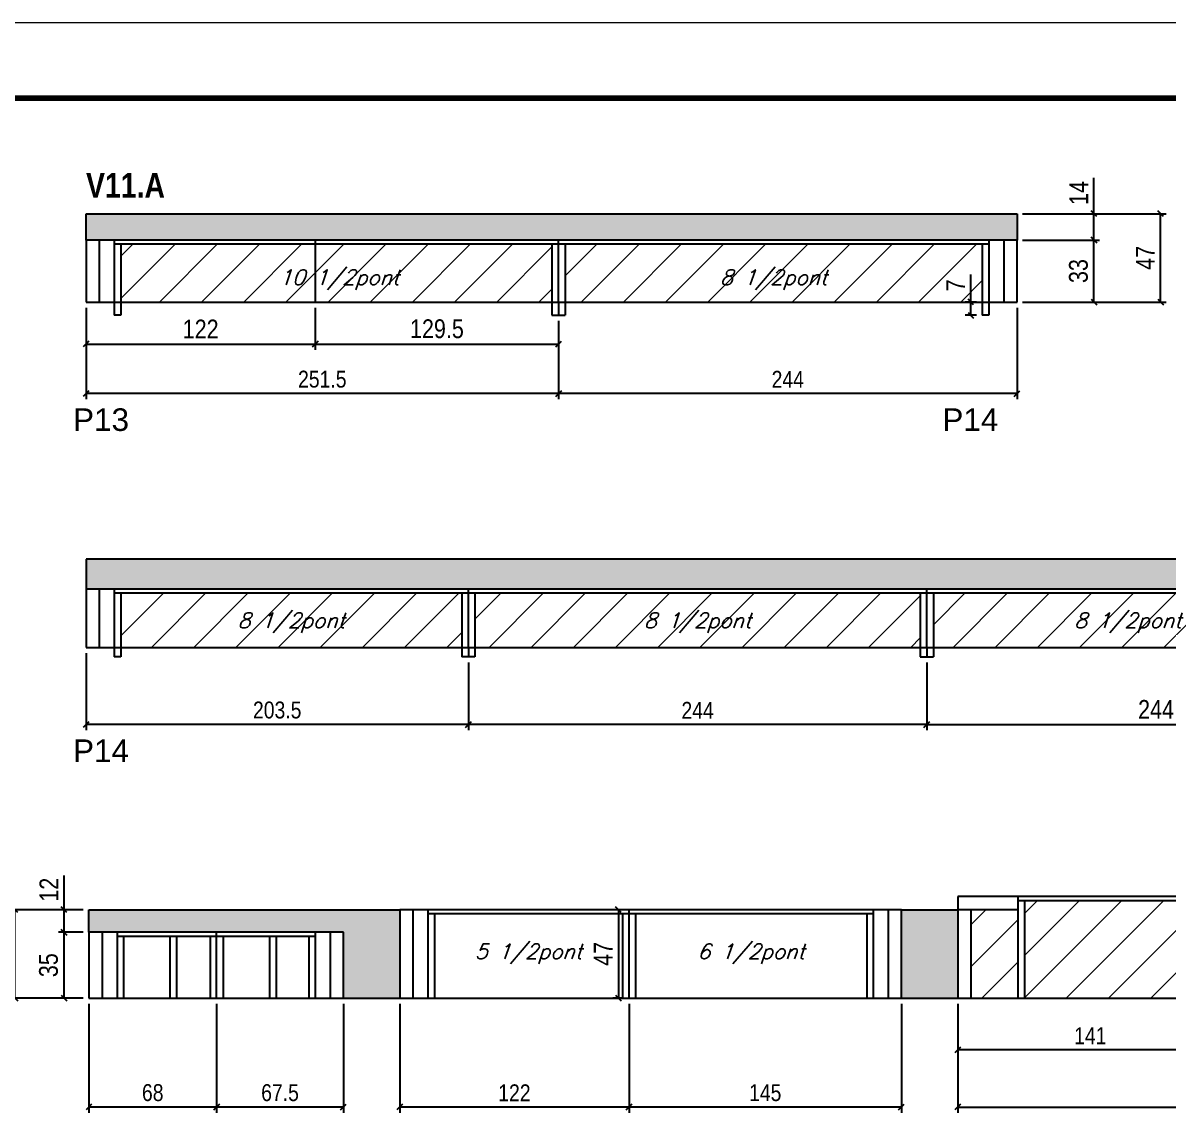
# Model space of a CAD drawing. Extents: x 3330 to 22105, y 1197 to 30204.
# Drawn here: x 6887 to 7497, y 25785 to 26367 of the extents above; entities that cross this region are included whole.
import ezdxf

# ---------------------------------------------------------------- set-up
doc = ezdxf.new("R2010")
doc.units = 0
doc.linetypes.add('DASHED', pattern=[0.75, 0.5, -0.25])
for name, color, linetype in [('5', 5, 'Continuous'), ('COTA', 241, 'Continuous'), ('NOMENCLATURA', 7, 'Continuous'), ('Painéis', 200, 'Continuous'), ('SARR_2.2x7', 40, 'Continuous'), ('SARR_3.5x7', 81, 'Continuous'), ('texto', 7, 'Continuous')]:
    doc.layers.add(name, color=color, linetype=linetype)
for name, color, linetype, lineweight in [('Folhas', 255, 'Continuous', 9), ('Hachura', 251, 'Continuous', 9), ('SARRAFO DE PRESSAO', 251, 'DASHED', 9)]:
    doc.layers.add(name, color=color, linetype=linetype, lineweight=lineweight)
doc.styles.add('COTA TECNICA', font='techl___.ttf', dxfattribs={"height": 10})
doc.styles.add('COTA TECNICA-50', font='techl___.ttf', dxfattribs={"height": 9})
doc.styles.add('Romans', font='romans.shx')
doc.styles.get("Standard").update_dxf_attribs({"font": 'arial.ttf'})
doc.styles.add('TECNICA', font='techb___.ttf', dxfattribs={"height": 10})
doc.dimstyles.new('COTA PAINEL-50', dxfattribs={"dimtxt": 9, "dimasz": 3, "dimexe": 3, "dimexo": 3, "dimgap": 3, "dimtad": 1, "dimdec": 1, "dimzin": 12, "dimdsep": 46, "dimtxsty": 'COTA TECNICA-50', "dimblk1": 'OBLIQUE', "dimblk2": 'OBLIQUE', "dimsah": 1, "dimcen": 0.9, "dimclrd": 4, "dimclre": 4, "dimclrt": 240, "dimadec": 1, "dimazin": 3, "dimtfac": 1, "dimtdec": 1, "dimtmove": 0, "dimatfit": 3, "dimfxl": 1, "dimtolj": 1, "dimtzin": 12, "dimarcsym": 0})
doc.dimstyles.new('PAINEL', dxfattribs={"dimtxt": 10, "dimasz": 3, "dimexe": 3, "dimexo": 3, "dimgap": 3, "dimtad": 1, "dimdec": 1, "dimzin": 12, "dimdsep": 46, "dimtxsty": 'COTA TECNICA', "dimblk1": 'OBLIQUE', "dimblk2": 'OBLIQUE', "dimsah": 1, "dimcen": 0.9, "dimclrd": 4, "dimclre": 4, "dimclrt": 240, "dimadec": 1, "dimazin": 3, "dimtfac": 1, "dimtdec": 1, "dimtmove": 0, "dimatfit": 3, "dimfxl": 1, "dimtolj": 1, "dimtzin": 12, "dimarcsym": 0})

# ---------------------------------------------------------------- blocks, each defined once
blk = doc.blocks.new('9999999999')
at = {"layer": 'Folhas'}
blk.add_lwpolyline([(98138.98, 34190.21), (99623.98, 34190.21), (99623.98, 35240.21), (98138.98, 35240.21)], close=True, dxfattribs=at)
at = {"layer": 'Folhas', "color": 30, "const_width": 3}
blk.add_lwpolyline([(98213.98, 34230.21), (99583.98, 34230.21), (99583.98, 35200.21), (98213.98, 35200.21)], close=True, dxfattribs=at)
blk = doc.blocks.new('_Oblique')
at = {"color": 0, "linetype": 'ByBlock', "lineweight": -2}
blk.add_line((-0.5, -0.5), (0.5, 0.5), dxfattribs=at)
blk = doc.blocks.new('*D3230')
at = {"layer": 'COTA', "color": 4, "linetype": 'ByBlock', "lineweight": -2, "transparency": 16777216}
for p, q in [((7416.54, 26215.83), (7416.54, 26167.16)), ((7172.54, 26208.83), (7172.54, 26167.16)), ((7416.54, 26170.16), (7172.54, 26170.16))]:
    blk.add_line(p, q, dxfattribs=at)
at = {"layer": 'Defpoints', "color": 0, "linetype": 'ByBlock', "transparency": 16777216}
for p in [(7416.54, 26218.83), (7172.54, 26211.83), (7172.54, 26170.16)]:
    blk.add_point(p, dxfattribs=at)
at = {"layer": 'COTA', "color": 4, "linetype": 'ByBlock', "lineweight": -2, "transparency": 16777216, "xscale": 3, "yscale": 3, "zscale": 3, "rotation": 180}
blk.add_blockref('_Oblique', (7172.54, 26170.16), dxfattribs=at)
at = {"layer": 'COTA', "color": 4, "linetype": 'ByBlock', "lineweight": -2, "transparency": 16777216, "xscale": 3, "yscale": 3, "zscale": 3}
blk.add_blockref('_Oblique', (7416.54, 26170.16), dxfattribs=at)
at = {"layer": 'COTA', "color": 240, "linetype": 'ByBlock', "transparency": 16777216, "insert": (7294.54, 26177.73), "char_height": 9, "attachment_point": 5, "style": 'COTA TECNICA-50'}
blk.add_mtext('\\A1;244', dxfattribs=at)
blk = doc.blocks.new('*D3231')
at = {"layer": 'COTA', "color": 4, "linetype": 'ByBlock', "lineweight": -2, "transparency": 16777216}
for p, q in [((6921.04, 26215.83), (6921.04, 26167.16)), ((7172.54, 26208.83), (7172.54, 26167.16)), ((7172.54, 26170.16), (6921.04, 26170.16))]:
    blk.add_line(p, q, dxfattribs=at)
at = {"layer": 'Defpoints', "color": 0, "linetype": 'ByBlock', "transparency": 16777216}
for p in [(6921.04, 26218.83), (7172.54, 26211.83), (6921.04, 26170.16)]:
    blk.add_point(p, dxfattribs=at)
at = {"layer": 'COTA', "color": 4, "linetype": 'ByBlock', "lineweight": -2, "transparency": 16777216, "xscale": 3, "yscale": 3, "zscale": 3, "rotation": 180}
blk.add_blockref('_Oblique', (6921.04, 26170.16), dxfattribs=at)
at = {"layer": 'COTA', "color": 4, "linetype": 'ByBlock', "lineweight": -2, "transparency": 16777216, "xscale": 3, "yscale": 3, "zscale": 3}
blk.add_blockref('_Oblique', (7172.54, 26170.16), dxfattribs=at)
at = {"layer": 'COTA', "color": 240, "linetype": 'ByBlock', "transparency": 16777216, "insert": (7046.79, 26177.76), "char_height": 9, "attachment_point": 5, "style": 'COTA TECNICA-50'}
blk.add_mtext('\\A1;251.5', dxfattribs=at)
blk = doc.blocks.new('*D3232')
at = {"layer": 'COTA', "color": 4, "linetype": 'ByBlock', "lineweight": -2, "transparency": 16777216}
for p, q in [((7419.54, 26251.83), (7460.49, 26251.83)), ((7457.49, 26218.83), (7457.49, 26251.83)), ((7419.54, 26218.83), (7460.49, 26218.83))]:
    blk.add_line(p, q, dxfattribs=at)
at = {"layer": 'Defpoints', "color": 0, "linetype": 'ByBlock', "transparency": 16777216}
for p in [(7416.54, 26251.83), (7457.49, 26251.83), (7416.54, 26218.83)]:
    blk.add_point(p, dxfattribs=at)
at = {"layer": 'COTA', "color": 4, "linetype": 'ByBlock', "lineweight": -2, "transparency": 16777216, "xscale": 3, "yscale": 3, "zscale": 3}
for p, rotation in [((7457.49, 26251.83), 90), ((7457.49, 26218.83), 270)]:
    blk.add_blockref('_Oblique', p, dxfattribs=dict(at, rotation=rotation))
at = {"layer": 'COTA', "color": 240, "linetype": 'ByBlock', "transparency": 16777216, "insert": (7449.27, 26235.33), "char_height": 10, "attachment_point": 5, "rotation": 90, "style": 'COTA TECNICA'}
blk.add_mtext('\\A1;33', dxfattribs=at)
blk = doc.blocks.new('*D3233')
at = {"layer": 'COTA', "color": 4, "linetype": 'ByBlock', "lineweight": -2, "transparency": 16777216}
for p, q in [((7419.54, 26265.83), (7495.95, 26265.83)), ((7492.95, 26218.83), (7492.95, 26265.83)), ((7419.54, 26218.83), (7495.95, 26218.83))]:
    blk.add_line(p, q, dxfattribs=at)
at = {"layer": 'Defpoints', "color": 0, "linetype": 'ByBlock', "transparency": 16777216}
for p in [(7416.54, 26265.83), (7492.95, 26265.83), (7416.54, 26218.83)]:
    blk.add_point(p, dxfattribs=at)
at = {"layer": 'COTA', "color": 4, "linetype": 'ByBlock', "lineweight": -2, "transparency": 16777216, "xscale": 3, "yscale": 3, "zscale": 3}
for p, rotation in [((7492.95, 26265.83), 90), ((7492.95, 26218.83), 270)]:
    blk.add_blockref('_Oblique', p, dxfattribs=dict(at, rotation=rotation))
at = {"layer": 'COTA', "color": 240, "linetype": 'ByBlock', "transparency": 16777216, "insert": (7484.88, 26242.33), "char_height": 10, "attachment_point": 5, "rotation": 90, "style": 'COTA TECNICA'}
blk.add_mtext('\\A1;47', dxfattribs=at)
blk = doc.blocks.new('*D3234')
at = {"layer": 'COTA', "color": 4, "linetype": 'ByBlock', "lineweight": -2, "transparency": 16777216}
for p, q in [((7457.49, 26265.83), (7457.49, 26284.95)), ((7419.54, 26265.83), (7460.49, 26265.83)), ((7457.49, 26251.83), (7457.49, 26265.83)), ((7419.54, 26251.83), (7460.49, 26251.83))]:
    blk.add_line(p, q, dxfattribs=at)
at = {"layer": 'Defpoints', "color": 0, "linetype": 'ByBlock', "transparency": 16777216}
for p in [(7416.54, 26265.83), (7457.49, 26265.83), (7416.54, 26251.83)]:
    blk.add_point(p, dxfattribs=at)
at = {"layer": 'COTA', "color": 4, "linetype": 'ByBlock', "lineweight": -2, "transparency": 16777216, "xscale": 3, "yscale": 3, "zscale": 3}
for p, rotation in [((7457.49, 26265.83), 90), ((7457.49, 26251.83), 270)]:
    blk.add_blockref('_Oblique', p, dxfattribs=dict(at, rotation=rotation))
at = {"layer": 'COTA', "color": 240, "linetype": 'ByBlock', "transparency": 16777216, "insert": (7449.42, 26276.89), "char_height": 10, "attachment_point": 5, "rotation": 90, "style": 'COTA TECNICA'}
blk.add_mtext('\\A1;14', dxfattribs=at)
blk = doc.blocks.new('*D3235')
at = {"layer": 'COTA', "color": 4, "linetype": 'ByBlock', "lineweight": -2, "transparency": 16777216}
for p, q in [((6921.04, 26215.83), (6921.04, 26193.44)), ((7043.04, 26215.83), (7043.04, 26193.44)), ((6921.04, 26196.44), (7043.04, 26196.44))]:
    blk.add_line(p, q, dxfattribs=at)
at = {"layer": 'Defpoints', "color": 0, "linetype": 'ByBlock', "transparency": 16777216}
for p in [(6921.04, 26218.83), (7043.04, 26218.83), (7043.04, 26196.44)]:
    blk.add_point(p, dxfattribs=at)
at = {"layer": 'COTA', "color": 4, "linetype": 'ByBlock', "lineweight": -2, "transparency": 16777216, "xscale": 3, "yscale": 3, "zscale": 3, "rotation": 180}
blk.add_blockref('_Oblique', (6921.04, 26196.44), dxfattribs=at)
at = {"layer": 'COTA', "color": 4, "linetype": 'ByBlock', "lineweight": -2, "transparency": 16777216, "xscale": 3, "yscale": 3, "zscale": 3}
blk.add_blockref('_Oblique', (7043.04, 26196.44), dxfattribs=at)
at = {"layer": 'COTA', "color": 240, "linetype": 'ByBlock', "transparency": 16777216, "insert": (6982.04, 26204.49), "char_height": 10, "attachment_point": 5, "style": 'COTA TECNICA'}
blk.add_mtext('\\A1;122', dxfattribs=at)
blk = doc.blocks.new('*D3236')
at = {"layer": 'COTA', "color": 4, "linetype": 'ByBlock', "lineweight": -2, "transparency": 16777216}
for p, q in [((7043.04, 26215.83), (7043.04, 26193.44)), ((7172.54, 26208.83), (7172.54, 26193.44)), ((7043.04, 26196.44), (7172.54, 26196.44))]:
    blk.add_line(p, q, dxfattribs=at)
at = {"layer": 'Defpoints', "color": 0, "linetype": 'ByBlock', "transparency": 16777216}
for p in [(7043.04, 26218.83), (7172.54, 26211.83), (7172.54, 26196.44)]:
    blk.add_point(p, dxfattribs=at)
at = {"layer": 'COTA', "color": 4, "linetype": 'ByBlock', "lineweight": -2, "transparency": 16777216, "xscale": 3, "yscale": 3, "zscale": 3, "rotation": 180}
blk.add_blockref('_Oblique', (7043.04, 26196.44), dxfattribs=at)
at = {"layer": 'COTA', "color": 4, "linetype": 'ByBlock', "lineweight": -2, "transparency": 16777216, "xscale": 3, "yscale": 3, "zscale": 3}
blk.add_blockref('_Oblique', (7172.54, 26196.44), dxfattribs=at)
at = {"layer": 'COTA', "color": 240, "linetype": 'ByBlock', "transparency": 16777216, "insert": (7107.79, 26204.57), "char_height": 10, "attachment_point": 5, "style": 'COTA TECNICA'}
blk.add_mtext('\\A1;129.5', dxfattribs=at)
blk = doc.blocks.new('*D3237')
at = {"layer": 'COTA', "color": 4, "linetype": 'ByBlock', "lineweight": -2, "transparency": 16777216}
for p, q in [((7124.54, 26027.07), (7124.54, 25990.98)), ((7368.54, 26027.07), (7368.54, 25990.98)), ((7368.54, 25993.98), (7124.54, 25993.98))]:
    blk.add_line(p, q, dxfattribs=at)
at = {"layer": 'Defpoints', "color": 0, "linetype": 'ByBlock', "transparency": 16777216}
for p in [(7124.54, 26030.07), (7368.54, 26030.07), (7124.54, 25993.98)]:
    blk.add_point(p, dxfattribs=at)
at = {"layer": 'COTA', "color": 4, "linetype": 'ByBlock', "lineweight": -2, "transparency": 16777216, "xscale": 3, "yscale": 3, "zscale": 3, "rotation": 180}
blk.add_blockref('_Oblique', (7124.54, 25993.98), dxfattribs=at)
at = {"layer": 'COTA', "color": 4, "linetype": 'ByBlock', "lineweight": -2, "transparency": 16777216, "xscale": 3, "yscale": 3, "zscale": 3}
blk.add_blockref('_Oblique', (7368.54, 25993.98), dxfattribs=at)
at = {"layer": 'COTA', "color": 240, "linetype": 'ByBlock', "transparency": 16777216, "insert": (7246.54, 26001.55), "char_height": 9, "attachment_point": 5, "style": 'COTA TECNICA-50'}
blk.add_mtext('\\A1;244', dxfattribs=at)
blk = doc.blocks.new('*D3238')
at = {"layer": 'COTA', "color": 4, "linetype": 'ByBlock', "lineweight": -2, "transparency": 16777216}
for p, q in [((6921.04, 26032.07), (6921.04, 25990.98)), ((7124.54, 26027.07), (7124.54, 25990.98)), ((7124.54, 25993.98), (6921.04, 25993.98))]:
    blk.add_line(p, q, dxfattribs=at)
at = {"layer": 'Defpoints', "color": 0, "linetype": 'ByBlock', "transparency": 16777216}
for p in [(6921.04, 26035.07), (7124.54, 26030.07), (6921.04, 25993.98)]:
    blk.add_point(p, dxfattribs=at)
at = {"layer": 'COTA', "color": 4, "linetype": 'ByBlock', "lineweight": -2, "transparency": 16777216, "xscale": 3, "yscale": 3, "zscale": 3, "rotation": 180}
blk.add_blockref('_Oblique', (6921.04, 25993.98), dxfattribs=at)
at = {"layer": 'COTA', "color": 4, "linetype": 'ByBlock', "lineweight": -2, "transparency": 16777216, "xscale": 3, "yscale": 3, "zscale": 3}
blk.add_blockref('_Oblique', (7124.54, 25993.98), dxfattribs=at)
at = {"layer": 'COTA', "color": 240, "linetype": 'ByBlock', "transparency": 16777216, "insert": (7022.79, 26001.68), "char_height": 9, "attachment_point": 5, "style": 'COTA TECNICA-50'}
blk.add_mtext('\\A1;203.5', dxfattribs=at)
blk = doc.blocks.new('*D3239')
at = {"layer": 'COTA', "color": 4, "linetype": 'ByBlock', "lineweight": -2, "transparency": 16777216}
for p, q in [((7368.54, 26027.07), (7368.54, 25990.98)), ((7612.54, 26032.07), (7612.54, 25990.98)), ((7368.54, 25993.98), (7612.54, 25993.98))]:
    blk.add_line(p, q, dxfattribs=at)
at = {"layer": 'Defpoints', "color": 0, "linetype": 'ByBlock', "transparency": 16777216}
for p in [(7612.54, 26035.07), (7368.54, 26030.07), (7612.54, 25993.98)]:
    blk.add_point(p, dxfattribs=at)
at = {"layer": 'COTA', "color": 4, "linetype": 'ByBlock', "lineweight": -2, "transparency": 16777216, "xscale": 3, "yscale": 3, "zscale": 3, "rotation": 180}
blk.add_blockref('_Oblique', (7368.54, 25993.98), dxfattribs=at)
at = {"layer": 'COTA', "color": 4, "linetype": 'ByBlock', "lineweight": -2, "transparency": 16777216, "xscale": 3, "yscale": 3, "zscale": 3}
blk.add_blockref('_Oblique', (7612.54, 25993.98), dxfattribs=at)
at = {"layer": 'COTA', "color": 240, "linetype": 'ByBlock', "transparency": 16777216, "insert": (7490.54, 26002.05), "char_height": 10, "attachment_point": 5, "style": 'COTA TECNICA'}
blk.add_mtext('\\A1;244', dxfattribs=at)
blk = doc.blocks.new('*D3242')
at = {"layer": 'COTA', "color": 4, "linetype": 'ByBlock', "lineweight": -2, "transparency": 16777216}
for p, q in [((7385.04, 25845.43), (7385.04, 25817.82)), ((7526.04, 25845.43), (7526.04, 25817.82)), ((7526.04, 25820.82), (7385.04, 25820.82))]:
    blk.add_line(p, q, dxfattribs=at)
at = {"layer": 'Defpoints', "color": 0, "linetype": 'ByBlock', "transparency": 16777216}
for p in [(7385.04, 25848.43), (7526.04, 25848.43), (7385.04, 25820.82)]:
    blk.add_point(p, dxfattribs=at)
at = {"layer": 'COTA', "color": 4, "linetype": 'ByBlock', "lineweight": -2, "transparency": 16777216, "xscale": 3, "yscale": 3, "zscale": 3, "rotation": 180}
blk.add_blockref('_Oblique', (7385.04, 25820.82), dxfattribs=at)
at = {"layer": 'COTA', "color": 4, "linetype": 'ByBlock', "lineweight": -2, "transparency": 16777216, "xscale": 3, "yscale": 3, "zscale": 3}
blk.add_blockref('_Oblique', (7526.04, 25820.82), dxfattribs=at)
at = {"layer": 'COTA', "color": 240, "linetype": 'ByBlock', "transparency": 16777216, "insert": (7455.54, 25828.39), "char_height": 9, "attachment_point": 5, "style": 'COTA TECNICA-50'}
blk.add_mtext('\\A1;141', dxfattribs=at)
blk = doc.blocks.new('*D3260')
at = {"layer": 'COTA', "color": 4, "linetype": 'ByBlock', "lineweight": -2, "transparency": 16777216}
for p, q in [((7385.04, 25845.43), (7385.04, 25787.45)), ((7648.04, 25845.43), (7648.04, 25787.45)), ((7385.04, 25790.45), (7648.04, 25790.45))]:
    blk.add_line(p, q, dxfattribs=at)
at = {"layer": 'Defpoints', "color": 0, "linetype": 'ByBlock', "transparency": 16777216}
for p in [(7385.04, 25848.43), (7648.04, 25848.43), (7648.04, 25790.45)]:
    blk.add_point(p, dxfattribs=at)
at = {"layer": 'COTA', "color": 4, "linetype": 'ByBlock', "lineweight": -2, "transparency": 16777216, "xscale": 3, "yscale": 3, "zscale": 3, "rotation": 180}
blk.add_blockref('_Oblique', (7385.04, 25790.45), dxfattribs=at)
at = {"layer": 'COTA', "color": 4, "linetype": 'ByBlock', "lineweight": -2, "transparency": 16777216, "xscale": 3, "yscale": 3, "zscale": 3}
blk.add_blockref('_Oblique', (7648.04, 25790.45), dxfattribs=at)
at = {"layer": 'COTA', "color": 240, "linetype": 'ByBlock', "transparency": 16777216, "insert": (7516.54, 25798.67), "char_height": 10, "attachment_point": 5, "style": 'COTA TECNICA'}
blk.add_mtext('\\A1;263', dxfattribs=at)
blk = doc.blocks.new('*D3261')
at = {"layer": 'COTA', "color": 4, "linetype": 'ByBlock', "lineweight": -2, "transparency": 16777216}
for p, q in [((7391.97, 26218.83), (7391.97, 26233.56)), ((7395.04, 26218.83), (7388.97, 26218.83)), ((7391.97, 26211.83), (7391.97, 26218.83)), ((7395.04, 26211.83), (7388.97, 26211.83))]:
    blk.add_line(p, q, dxfattribs=at)
at = {"layer": 'Defpoints', "color": 0, "linetype": 'ByBlock', "transparency": 16777216}
for p in [(7391.97, 26218.83), (7398.04, 26218.83), (7398.04, 26211.83)]:
    blk.add_point(p, dxfattribs=at)
at = {"layer": 'COTA', "color": 4, "linetype": 'ByBlock', "lineweight": -2, "transparency": 16777216, "xscale": 3, "yscale": 3, "zscale": 3}
for p, rotation in [((7391.97, 26218.83), 90), ((7391.97, 26211.83), 270)]:
    blk.add_blockref('_Oblique', p, dxfattribs=dict(at, rotation=rotation))
at = {"layer": 'COTA', "color": 240, "linetype": 'ByBlock', "transparency": 16777216, "insert": (7383.9, 26227.7), "char_height": 10, "attachment_point": 5, "rotation": 90, "style": 'COTA TECNICA'}
blk.add_mtext('\\A1;7', dxfattribs=at)
blk = doc.blocks.new('*D3265')
at = {"layer": 'COTA', "color": 4, "linetype": 'ByBlock', "lineweight": -2, "transparency": 16777216}
for p, q in [((6990.54, 25845.43), (6990.54, 25787.45)), ((7058.04, 25845.43), (7058.04, 25787.45)), ((7058.04, 25790.45), (6990.54, 25790.45))]:
    blk.add_line(p, q, dxfattribs=at)
at = {"layer": 'Defpoints', "color": 0, "linetype": 'ByBlock', "transparency": 16777216}
for p in [(6990.54, 25848.43), (7058.04, 25848.43), (6990.54, 25790.45)]:
    blk.add_point(p, dxfattribs=at)
at = {"layer": 'COTA', "color": 4, "linetype": 'ByBlock', "lineweight": -2, "transparency": 16777216, "xscale": 3, "yscale": 3, "zscale": 3, "rotation": 180}
blk.add_blockref('_Oblique', (6990.54, 25790.45), dxfattribs=at)
at = {"layer": 'COTA', "color": 4, "linetype": 'ByBlock', "lineweight": -2, "transparency": 16777216, "xscale": 3, "yscale": 3, "zscale": 3}
blk.add_blockref('_Oblique', (7058.04, 25790.45), dxfattribs=at)
at = {"layer": 'COTA', "color": 240, "linetype": 'ByBlock', "transparency": 16777216, "insert": (7024.29, 25798.05), "char_height": 9, "attachment_point": 5, "style": 'COTA TECNICA-50'}
blk.add_mtext('\\A1;67.5', dxfattribs=at)
blk = doc.blocks.new('*D3266')
at = {"layer": 'COTA', "color": 4, "linetype": 'ByBlock', "lineweight": -2, "transparency": 16777216}
for p, q in [((6922.54, 25845.43), (6922.54, 25787.45)), ((6990.54, 25845.43), (6990.54, 25787.45)), ((6990.54, 25790.45), (6922.54, 25790.45))]:
    blk.add_line(p, q, dxfattribs=at)
at = {"layer": 'Defpoints', "color": 0, "linetype": 'ByBlock', "transparency": 16777216}
for p in [(6922.54, 25848.43), (6990.54, 25848.43), (6922.54, 25790.45)]:
    blk.add_point(p, dxfattribs=at)
at = {"layer": 'COTA', "color": 4, "linetype": 'ByBlock', "lineweight": -2, "transparency": 16777216, "xscale": 3, "yscale": 3, "zscale": 3, "rotation": 180}
blk.add_blockref('_Oblique', (6922.54, 25790.45), dxfattribs=at)
at = {"layer": 'COTA', "color": 4, "linetype": 'ByBlock', "lineweight": -2, "transparency": 16777216, "xscale": 3, "yscale": 3, "zscale": 3}
blk.add_blockref('_Oblique', (6990.54, 25790.45), dxfattribs=at)
at = {"layer": 'COTA', "color": 240, "linetype": 'ByBlock', "transparency": 16777216, "insert": (6956.54, 25798.07), "char_height": 9, "attachment_point": 5, "style": 'COTA TECNICA-50'}
blk.add_mtext('\\A1;68', dxfattribs=at)
blk = doc.blocks.new('*D3267')
at = {"layer": 'COTA', "color": 4, "linetype": 'ByBlock', "lineweight": -2, "transparency": 16777216}
for p, q in [((6919.54, 25883.43), (6906.33, 25883.43)), ((6909.33, 25848.43), (6909.33, 25883.43)), ((6919.54, 25848.43), (6906.33, 25848.43))]:
    blk.add_line(p, q, dxfattribs=at)
at = {"layer": 'Defpoints', "color": 0, "linetype": 'ByBlock', "transparency": 16777216}
for p in [(6909.33, 25883.43), (6922.54, 25883.43), (6922.54, 25848.43)]:
    blk.add_point(p, dxfattribs=at)
at = {"layer": 'COTA', "color": 4, "linetype": 'ByBlock', "lineweight": -2, "transparency": 16777216, "xscale": 3, "yscale": 3, "zscale": 3}
for p, rotation in [((6909.33, 25883.43), 90), ((6909.33, 25848.43), 270)]:
    blk.add_blockref('_Oblique', p, dxfattribs=dict(at, rotation=rotation))
at = {"layer": 'COTA', "color": 240, "linetype": 'ByBlock', "transparency": 16777216, "insert": (6901.11, 25865.93), "char_height": 10, "attachment_point": 5, "rotation": 90, "style": 'COTA TECNICA'}
blk.add_mtext('\\A1;35', dxfattribs=at)
blk = doc.blocks.new('*D3268')
at = {"layer": 'COTA', "color": 4, "linetype": 'ByBlock', "lineweight": -2, "transparency": 16777216}
for p, q in [((6919.54, 25895.43), (6880.2, 25895.43)), ((6883.2, 25848.43), (6883.2, 25895.43)), ((6919.54, 25848.43), (6880.2, 25848.43))]:
    blk.add_line(p, q, dxfattribs=at)
at = {"layer": 'Defpoints', "color": 0, "linetype": 'ByBlock', "transparency": 16777216}
for p in [(6883.2, 25895.43), (6922.54, 25895.43), (6922.54, 25848.43)]:
    blk.add_point(p, dxfattribs=at)
at = {"layer": 'COTA', "color": 4, "linetype": 'ByBlock', "lineweight": -2, "transparency": 16777216, "xscale": 3, "yscale": 3, "zscale": 3}
for p, rotation in [((6883.2, 25895.43), 90), ((6883.2, 25848.43), 270)]:
    blk.add_blockref('_Oblique', p, dxfattribs=dict(at, rotation=rotation))
at = {"layer": 'COTA', "color": 240, "linetype": 'ByBlock', "transparency": 16777216, "insert": (6875.12, 25871.93), "char_height": 10, "attachment_point": 5, "rotation": 90, "style": 'COTA TECNICA'}
blk.add_mtext('\\A1;47', dxfattribs=at)
blk = doc.blocks.new('*D3269')
at = {"layer": 'COTA', "color": 4, "linetype": 'ByBlock', "lineweight": -2, "transparency": 16777216}
for p, q in [((6909.33, 25895.43), (6909.33, 25913.75)), ((6919.54, 25895.43), (6906.33, 25895.43)), ((6909.33, 25883.43), (6909.33, 25895.43)), ((6919.54, 25883.43), (6906.33, 25883.43))]:
    blk.add_line(p, q, dxfattribs=at)
at = {"layer": 'Defpoints', "color": 0, "linetype": 'ByBlock', "transparency": 16777216}
for p in [(6909.33, 25895.43), (6922.54, 25895.43), (6922.54, 25883.43)]:
    blk.add_point(p, dxfattribs=at)
at = {"layer": 'COTA', "color": 4, "linetype": 'ByBlock', "lineweight": -2, "transparency": 16777216, "xscale": 3, "yscale": 3, "zscale": 3}
for p, rotation in [((6909.33, 25895.43), 90), ((6909.33, 25883.43), 270)]:
    blk.add_blockref('_Oblique', p, dxfattribs=dict(at, rotation=rotation))
at = {"layer": 'COTA', "color": 240, "linetype": 'ByBlock', "transparency": 16777216, "insert": (6901.27, 25906.09), "char_height": 10, "attachment_point": 5, "rotation": 90, "style": 'COTA TECNICA'}
blk.add_mtext('\\A1;12', dxfattribs=at)
blk = doc.blocks.new('*D3270')
at = {"layer": 'COTA', "color": 4, "linetype": 'ByBlock', "lineweight": -2, "transparency": 16777216}
for p, q in [((7210.04, 25845.43), (7210.04, 25787.45)), ((7355.04, 25845.43), (7355.04, 25787.45)), ((7355.04, 25790.45), (7210.04, 25790.45))]:
    blk.add_line(p, q, dxfattribs=at)
at = {"layer": 'Defpoints', "color": 0, "linetype": 'ByBlock', "transparency": 16777216}
for p in [(7210.04, 25848.43), (7355.04, 25848.43), (7210.04, 25790.45)]:
    blk.add_point(p, dxfattribs=at)
at = {"layer": 'COTA', "color": 4, "linetype": 'ByBlock', "lineweight": -2, "transparency": 16777216, "xscale": 3, "yscale": 3, "zscale": 3, "rotation": 180}
blk.add_blockref('_Oblique', (7210.04, 25790.45), dxfattribs=at)
at = {"layer": 'COTA', "color": 4, "linetype": 'ByBlock', "lineweight": -2, "transparency": 16777216, "xscale": 3, "yscale": 3, "zscale": 3}
blk.add_blockref('_Oblique', (7355.04, 25790.45), dxfattribs=at)
at = {"layer": 'COTA', "color": 240, "linetype": 'ByBlock', "transparency": 16777216, "insert": (7282.54, 25798.05), "char_height": 9, "attachment_point": 5, "style": 'COTA TECNICA-50'}
blk.add_mtext('\\A1;145', dxfattribs=at)
blk = doc.blocks.new('*D3271')
at = {"layer": 'COTA', "color": 4, "linetype": 'ByBlock', "lineweight": -2, "transparency": 16777216}
for p, q in [((7088.04, 25845.43), (7088.04, 25787.45)), ((7210.04, 25845.43), (7210.04, 25787.45)), ((7210.04, 25790.45), (7088.04, 25790.45))]:
    blk.add_line(p, q, dxfattribs=at)
at = {"layer": 'Defpoints', "color": 0, "linetype": 'ByBlock', "transparency": 16777216}
for p in [(7088.04, 25848.43), (7210.04, 25848.43), (7088.04, 25790.45)]:
    blk.add_point(p, dxfattribs=at)
at = {"layer": 'COTA', "color": 4, "linetype": 'ByBlock', "lineweight": -2, "transparency": 16777216, "xscale": 3, "yscale": 3, "zscale": 3, "rotation": 180}
blk.add_blockref('_Oblique', (7088.04, 25790.45), dxfattribs=at)
at = {"layer": 'COTA', "color": 4, "linetype": 'ByBlock', "lineweight": -2, "transparency": 16777216, "xscale": 3, "yscale": 3, "zscale": 3}
blk.add_blockref('_Oblique', (7210.04, 25790.45), dxfattribs=at)
at = {"layer": 'COTA', "color": 240, "linetype": 'ByBlock', "transparency": 16777216, "insert": (7149.04, 25798.01), "char_height": 9, "attachment_point": 5, "style": 'COTA TECNICA-50'}
blk.add_mtext('\\A1;122', dxfattribs=at)
blk = doc.blocks.new('*D3037')
at = {"layer": 'COTA', "color": 4, "linetype": 'ByBlock', "lineweight": -2, "transparency": 16777216}
for p, q in [((7207.04, 25895.43), (7201.38, 25895.43)), ((7204.38, 25895.43), (7204.38, 25848.43)), ((7207.04, 25848.43), (7201.38, 25848.43))]:
    blk.add_line(p, q, dxfattribs=at)
at = {"layer": 'Defpoints', "color": 0, "linetype": 'ByBlock', "transparency": 16777216}
for p in [(7210.04, 25895.43), (7204.38, 25848.43), (7210.04, 25848.43)]:
    blk.add_point(p, dxfattribs=at)
at = {"layer": 'COTA', "color": 4, "linetype": 'ByBlock', "lineweight": -2, "transparency": 16777216, "xscale": 3, "yscale": 3, "zscale": 3}
for p, rotation in [((7204.38, 25895.43), 90), ((7204.38, 25848.43), 270)]:
    blk.add_blockref('_Oblique', p, dxfattribs=dict(at, rotation=rotation))
at = {"layer": 'COTA', "color": 240, "linetype": 'ByBlock', "transparency": 16777216, "insert": (7196.31, 25871.93), "char_height": 10, "attachment_point": 5, "rotation": 90, "style": 'COTA TECNICA'}
blk.add_mtext('\\A1;47', dxfattribs=at)

msp = doc.modelspace()

# ---------------------------------------------------------------- hatches: boundary and pattern name
at = {"layer": 'COTA', "linetype": 'ByBlock'}
h = msp.add_hatch(dxfattribs=at)
h.set_pattern_fill('AR-CONC', color=256, scale=0.03)
h.set_pattern_definition([(50, (-124258.0596, -6346.816), (5.46554007, -0.47817257), [0.5715, -6.2865]), (355, (-124258.0596, -6346.816), (-1.05730264, 5.73170536), [0.4572, -5.02921753]), (100.4514447, (-124257.604, -6346.856), (4.40823741, 5.25353256), [0.48570026, -5.34270734]), (46.1842, (-124258.0596, -6345.292), (8.13237123, -1.26126984), [0.85725, -9.42975]), (96.6355576, (-124257.382, -6345.397), (7.122124, 7.42278374), [0.7285507, -8.01406824]), (351.184151, (-124258.06, -6345.292), (7.122124, 7.42278374), [0.685799, -7.54379196]), (21, (-124257.2976, -6345.673), (4.54843174, -3.06795595), [0.5715, -6.2865]), (326, (-124257.2976, -6345.673), (1.85406085, 5.52563898), [0.4572, -5.0292]), (71.451445, (-124256.9186, -6345.9286), (6.40249258, 2.45768307), [0.48570026, -5.34269813]), (37.5, (-124258.0596, -6346.8159), (0.092658098, 2.536651166), [0, -4.96824, 0, -5.1054, 0, -5.04825]), (7.5, (-124258.0596, -6346.816), (2.004589875, 3.005417245), [0, -2.91084, 0, -4.85394, 0, -1.92405]), (327.5, (-124259.7589, -6346.816), (4.067717855, -0.17186232), [0, -1.905, 0, -5.9436, 0, -7.8867]), (317.5, (-124260.521, -6346.816), (4.44387544, 0.76279473), [0, -2.4765, 0, -3.94716, 0, -5.6007])])
h.paths.add_polyline_path([(7416.54, 26251.83), (7416.54, 26265.83), (6921.04, 26265.83), (6921.04, 26251.83)])
h = msp.add_hatch(dxfattribs=at)
h.set_pattern_fill('AR-CONC', color=256, scale=0.03)
h.set_pattern_definition([(50, (-125801.029, -6571.9127), (5.46554007, -0.47817257), [0.5715, -6.2865]), (355, (-125801.029, -6571.9127), (-1.05730264, 5.73170536), [0.4572, -5.02921753]), (100.4514447, (-125800.5734, -6571.9525), (4.40823741, 5.25353256), [0.48570026, -5.34270734]), (46.1842, (-125801.029, -6570.389), (8.13237123, -1.26126984), [0.85725, -9.42975]), (96.6355576, (-125800.351, -6570.494), (7.122124, 7.42278374), [0.7285507, -8.01406824]), (351.184151, (-125801.029, -6570.389), (7.122124, 7.42278374), [0.685799, -7.54379196]), (21, (-125800.267, -6570.7697), (4.54843174, -3.06795595), [0.5715, -6.2865]), (326, (-125800.267, -6570.7697), (1.85406085, 5.52563898), [0.4572, -5.0292]), (71.451445, (-125799.888, -6571.0253), (6.40249258, 2.45768307), [0.48570026, -5.34269813]), (37.5, (-125801.029, -6571.9127), (0.092658098, 2.536651166), [0, -4.96824, 0, -5.1054, 0, -5.04825]), (7.5, (-125801.029, -6571.9127), (2.004589875, 3.005417245), [0, -2.91084, 0, -4.85394, 0, -1.92405]), (327.5, (-125802.7282, -6571.9127), (4.067717855, -0.17186232), [0, -1.905, 0, -5.9436, 0, -7.8867]), (317.5, (-125803.49, -6571.9127), (4.44387544, 0.76279473), [0, -2.4765, 0, -3.94716, 0, -5.6007])])
h.paths.add_polyline_path([(6921.04, 26082.07), (6921.04, 26066.07), (7612.54, 26066.07), (7612.54, 26082.07)])
h = msp.add_hatch(dxfattribs=at)
h.set_pattern_fill('AR-CONC', color=256, scale=0.03)
h.set_pattern_definition([(50, (-125691.2733, -5427.082), (5.46554007, -0.47817257), [0.5715, -6.2865]), (355, (-125691.273, -5427.082), (-1.05730264, 5.73170536), [0.4572, -5.02921753]), (100.4514447, (-125690.818, -5427.122), (4.40823741, 5.25353256), [0.48570026, -5.34270734]), (46.1842, (-125691.273, -5425.558), (8.13237123, -1.26126984), [0.85725, -9.42975]), (96.6355576, (-125690.5956, -5425.663), (7.122124, 7.42278374), [0.7285507, -8.01406824]), (351.184151, (-125691.273, -5425.558), (7.122124, 7.42278374), [0.685799, -7.54379196]), (21, (-125690.5113, -5425.939), (4.54843174, -3.06795595), [0.5715, -6.2865]), (326, (-125690.511, -5425.939), (1.85406085, 5.52563898), [0.4572, -5.0292]), (71.451445, (-125690.132, -5426.195), (6.40249258, 2.45768307), [0.48570026, -5.34269813]), (37.5, (-125691.2733, -5427.0821), (0.092658098, 2.536651166), [0, -4.96824, 0, -5.1054, 0, -5.04825]), (7.5, (-125691.2733, -5427.0821), (2.004589875, 3.005417245), [0, -2.91084, 0, -4.85394, 0, -1.92405]), (327.5, (-125692.9725, -5427.0821), (4.067717855, -0.17186232), [0, -1.905, 0, -5.9436, 0, -7.8867]), (317.5, (-125693.7345, -5427.082), (4.44387544, 0.76279473), [0, -2.4765, 0, -3.94716, 0, -5.6007])])
h.paths.add_polyline_path([(7088.04, 25895.43), (6922.54, 25895.43), (6922.54, 25883.43), (7058.04, 25883.43), (7058.04, 25848.43), (7088.04, 25848.43)])
h.paths.add_polyline_path([(7385.04, 25895.43), (7355.04, 25895.43), (7355.04, 25848.43), (7385.04, 25848.43)])
at = {"layer": 'Hachura', "linetype": 'ByBlock'}
h = msp.add_hatch(dxfattribs=at)
h.set_pattern_fill('ANSI31', color=256, scale=5)
h.set_pattern_definition([(45, (-125691.273, -5427.082), (-11.2253202, 11.2253202), [])])
h.paths.add_polyline_path([(6939.54, 26249.63), (6939.54, 26218.83), (7043.04, 26218.83), (7043.04, 26249.63)])
h.paths.add_polyline_path([(7043.04, 26249.63), (7043.04, 26218.83), (7169.04, 26218.83), (7169.04, 26249.63)])
h.paths.add_polyline_path([(7398.04, 26218.83), (7398.04, 26249.63), (7176.04, 26249.63), (7176.04, 26218.83)])
h.paths.add_polyline_path([(7121.04, 26035.07), (7121.04, 26063.87), (6939.54, 26063.87), (6939.54, 26035.07)])
h.paths.add_polyline_path([(7128.04, 26063.87), (7128.04, 26035.07), (7365.04, 26035.07), (7365.04, 26063.87)])
h.paths.add_polyline_path([(7594.04, 26035.07), (7594.04, 26063.87), (7372.04, 26063.87), (7372.04, 26035.07)])
h.paths.add_polyline_path([(7417.04, 25895.43), (7392.04, 25895.43), (7392.04, 25848.43), (7417.04, 25848.43)])
h.paths.add_polyline_path([(7420.54, 25900.23), (7420.54, 25848.43), (7526.04, 25848.43), (7526.04, 25900.23)])
h.paths.add_polyline_path([(7629.54, 25848.43), (7629.54, 25900.23), (7526.04, 25900.23), (7526.04, 25848.43)])

# ---------------------------------------------------------------- linework, layer by layer
at = {"layer": 'COTA', "linetype": 'ByBlock'}
for p, q in [((6921.04, 26251.83), (6921.04, 26265.83)), ((6921.04, 26265.83), (7416.54, 26265.83)), ((7416.54, 26265.83), (7416.54, 26251.83)), ((7172.54, 26218.83), (7172.54, 26211.83)), ((6939.54, 26211.83), (6936.04, 26211.83)), ((7169.04, 26211.83), (7176.04, 26211.83)), ((7401.54, 26211.83), (7398.04, 26211.83)), ((7612.54, 26082.07), (6921.04, 26082.07)), ((6921.04, 26082.07), (6921.04, 26066.07)), ((7124.54, 26035.07), (7124.54, 26030.07)), ((7368.54, 26035.07), (7368.54, 26030.07)), ((6939.54, 26030.07), (6936.04, 26030.07)), ((7128.04, 26030.07), (7121.04, 26030.07)), ((7365.04, 26030.07), (7372.04, 26030.07)), ((6922.54, 25883.43), (6922.54, 25895.43)), ((6922.54, 25895.43), (7088.04, 25895.43)), ((7355.04, 25895.43), (7385.04, 25895.43)), ((7058.04, 25848.43), (7088.04, 25848.43)), ((7355.04, 25848.43), (7385.04, 25848.43))]:
    msp.add_line(p, q, dxfattribs=at)
at = {"layer": 'Painéis', "linetype": 'Continuous'}
for p, q in [((6921.04, 26251.83), (6921.04, 26218.83)), ((7416.54, 26251.83), (6921.04, 26251.83)), ((7043.04, 26251.83), (7043.04, 26218.83)), ((7172.54, 26218.83), (7172.54, 26251.83)), ((7416.54, 26218.83), (7416.54, 26251.83)), ((6921.04, 26218.83), (7416.54, 26218.83)), ((6921.04, 26066.07), (6921.04, 26035.07)), ((7612.54, 26066.07), (6921.04, 26066.07)), ((7124.54, 26035.07), (7124.54, 26066.07)), ((7368.54, 26035.07), (7368.54, 26066.07)), ((6921.04, 26035.07), (7612.54, 26035.07)), ((7385.04, 25902.43), (7385.04, 25848.43)), ((7648.04, 25902.43), (7385.04, 25902.43)), ((7088.04, 25895.43), (7088.04, 25848.43)), ((7355.04, 25895.43), (7088.04, 25895.43)), ((7210.04, 25848.43), (7210.04, 25895.43)), ((7355.04, 25848.43), (7355.04, 25895.43)), ((6922.54, 25883.43), (6922.54, 25848.43)), ((7058.04, 25883.43), (6922.54, 25883.43)), ((6990.54, 25848.43), (6990.54, 25883.43)), ((7058.04, 25848.43), (7058.04, 25883.43)), ((6922.54, 25848.43), (7058.04, 25848.43)), ((7088.04, 25848.43), (7355.04, 25848.43)), ((7385.04, 25848.43), (7886.04, 25848.43))]:
    msp.add_line(p, q, dxfattribs=at)
at = {"layer": 'SARR_2.2x7', "linetype": 'Continuous'}
for p, q in [((6928.04, 26251.83), (6928.04, 26218.83)), ((7172.54, 26249.63), (6936.04, 26249.63)), ((7401.54, 26249.63), (7172.54, 26249.63)), ((7409.54, 26251.83), (7409.54, 26218.83)), ((6928.04, 26066.07), (6928.04, 26035.07)), ((7124.54, 26063.87), (6936.04, 26063.87)), ((7368.54, 26063.87), (7124.54, 26063.87)), ((7597.54, 26063.87), (7368.54, 26063.87)), ((7633.04, 25900.23), (7417.04, 25900.23)), ((7095.04, 25895.43), (7095.04, 25848.43)), ((7210.04, 25893.23), (7103.04, 25893.23)), ((7340.04, 25893.23), (7210.04, 25893.23)), ((7348.04, 25895.43), (7348.04, 25848.43)), ((7417.04, 25895.43), (7385.04, 25895.43)), ((7392.04, 25895.43), (7392.04, 25848.43)), ((6929.54, 25883.43), (6929.54, 25848.43)), ((6990.54, 25881.23), (6937.54, 25881.23)), ((7043.04, 25881.23), (6990.54, 25881.23)), ((7051.04, 25883.43), (7051.04, 25848.43))]:
    msp.add_line(p, q, dxfattribs=at)
at = {"layer": 'SARR_3.5x7'}
for p, q in [((6936.04, 26251.83), (6936.04, 26211.83)), ((6939.54, 26249.63), (6939.54, 26211.83)), ((7169.04, 26249.63), (7169.04, 26211.83)), ((7176.04, 26249.63), (7176.04, 26211.83)), ((7398.04, 26249.63), (7398.04, 26211.83)), ((7401.54, 26251.83), (7401.54, 26211.83)), ((6936.04, 26066.07), (6936.04, 26030.07)), ((6939.54, 26063.87), (6939.54, 26030.07)), ((7121.04, 26063.87), (7121.04, 26030.07)), ((7128.04, 26063.87), (7128.04, 26030.07)), ((7365.04, 26063.87), (7365.04, 26030.07)), ((7372.04, 26063.87), (7372.04, 26030.07)), ((7417.04, 25902.43), (7417.04, 25848.43)), ((7420.54, 25900.23), (7420.54, 25848.43)), ((7103.04, 25895.43), (7103.04, 25848.43)), ((7106.54, 25893.23), (7106.54, 25848.43)), ((7206.54, 25893.23), (7206.54, 25848.43)), ((7213.54, 25893.23), (7213.54, 25848.43)), ((7336.54, 25893.23), (7336.54, 25848.43)), ((7340.04, 25895.43), (7340.04, 25848.43)), ((6937.54, 25883.43), (6937.54, 25848.43)), ((6941.04, 25881.23), (6941.04, 25848.43)), ((6965.65, 25881.23), (6965.65, 25848.43)), ((6969.15, 25881.23), (6969.15, 25848.43)), ((6987.04, 25881.23), (6987.04, 25848.43)), ((6994.04, 25881.23), (6994.04, 25848.43)), ((7018.65, 25881.23), (7018.65, 25848.43)), ((7022.15, 25881.23), (7022.15, 25848.43)), ((7039.54, 25881.23), (7039.54, 25848.43)), ((7043.04, 25883.43), (7043.04, 25848.43))]:
    msp.add_line(p, q, dxfattribs=at)

# ---------------------------------------------------------------- block references
at = {"layer": 'SARRAFO DE PRESSAO', "color": 6, "linetype": 'ByBlock'}
msp.add_blockref('9999999999', (-91625.75, -8872.81), dxfattribs=at)

# ---------------------------------------------------------------- texts
at = {"layer": '5', "linetype": 'Continuous'}
for s, p in [('P13', (6914.11, 26150.26)), ('P14', (7376.82, 26150.26)), ('P14', (6914.11, 25974.08))]:
    msp.add_text(s, height=12, rotation=359.99996, dxfattribs=at).set_placement(p)
at = {"layer": 'NOMENCLATURA', "style": 'TECNICA'}
msp.add_text('V11.A', height=13.2, dxfattribs=at).set_placement((6921.04, 26274.35))
at = {"layer": 'texto', "color": 2, "char_height": 8, "attachment_point": 5, "style": 'Romans'}
for s, insert in [('{\\Q19;\\C256;10 1/2pont}', (7055.79, 26230.73)), ('{\\Q19;\\C256;8 1/2pont}', (7287.04, 26230.73)), ('{\\Q19;\\C256;8 1/2pont}', (7030.29, 26048.07)), ('{\\Q19;\\C256;8 1/2pont}', (7246.54, 26048.07)), ('{\\Q19;\\C256;8 1/2pont}', (7475.54, 26048.07)), ('{\\Q19;\\C256;5 1/2pont}', (7156.54, 25871.93)), ('{\\Q19;\\C256;6 1/2pont}', (7275.04, 25871.93))]:
    msp.add_mtext(s, dxfattribs=dict(at, insert=insert))

# ---------------------------------------------------------------- dimensions: what is measured, and where the dimension line sits
at = {"layer": 'COTA', "linetype": 'ByBlock'}
for base, p1, p2, picture, middle in [((7457.49, 26265.83), (7416.54, 26251.83), (7416.54, 26265.83), '*D3234', (7449.42, 26276.89)), ((7492.95, 26265.83), (7416.54, 26218.83), (7416.54, 26265.83), '*D3233', (7484.88, 26242.33)), ((7457.49, 26251.83), (7416.54, 26218.83), (7416.54, 26251.83), '*D3232', (7449.27, 26235.33)), ((7391.97, 26218.83), (7398.04, 26211.83), (7398.04, 26218.83), '*D3261', (7383.9, 26227.7)), ((6909.33, 25895.43), (6922.54, 25883.43), (6922.54, 25895.43), '*D3269', (6901.27, 25906.09)), ((6883.2, 25895.43), (6922.54, 25848.43), (6922.54, 25895.43), '*D3268', (6875.12, 25871.93)), ((7204.38, 25848.43), (7210.04, 25895.43), (7210.04, 25848.43), '*D3037', (7196.31, 25871.93)), ((6909.33, 25883.43), (6922.54, 25848.43), (6922.54, 25883.43), '*D3267', (6901.11, 25865.93))]:
    dim = msp.add_linear_dim(base=base, p1=p1, p2=p2, angle=90, dimstyle='PAINEL', dxfattribs=at)
    dim.commit()
    dim.dimension.update_dxf_attribs({"geometry": picture, "text_midpoint": middle})
for base, p1, p2, picture, middle in [((6921.04, 26170.16), (7172.54, 26211.83), (6921.04, 26218.83), '*D3231', (7046.79, 26177.76)), ((6921.04, 25993.98), (7124.54, 26030.07), (6921.04, 26035.07), '*D3238', (7022.79, 26001.68)), ((6922.54, 25790.45), (6990.54, 25848.43), (6922.54, 25848.43), '*D3266', (6956.54, 25798.07)), ((7088.04, 25790.45), (7210.04, 25848.43), (7088.04, 25848.43), '*D3271', (7149.04, 25798.01)), ((7385.04, 25820.82), (7526.04, 25848.43), (7385.04, 25848.43), '*D3242', (7455.54, 25828.39))]:
    dim = msp.add_linear_dim(base=base, p1=p1, p2=p2, angle=180, dimstyle='COTA PAINEL-50', override={"dimarcsym": 1}, dxfattribs=at)
    dim.commit()
    dim.dimension.update_dxf_attribs({"geometry": picture, "text_midpoint": middle})
for base, p1, p2, picture, middle in [((7043.04, 26196.44), (6921.04, 26218.83), (7043.04, 26218.83), '*D3235', (6982.04, 26204.49)), ((7612.54, 25993.98), (7368.54, 26030.07), (7612.54, 26035.07), '*D3239', (7490.54, 26002.05)), ((7648.04, 25790.45), (7385.04, 25848.43), (7648.04, 25848.43), '*D3260', (7516.54, 25798.67))]:
    dim = msp.add_linear_dim(base=base, p1=p1, p2=p2, dimstyle='PAINEL', dxfattribs=at)
    dim.commit()
    dim.dimension.update_dxf_attribs({"geometry": picture, "text_midpoint": middle})
for base, p1, p2, dimstyle, override, picture, middle in [((7172.54, 26196.44), (7043.04, 26218.83), (7172.54, 26211.83), 'PAINEL', {"dimtmove": 1}, '*D3236', (7107.79, 26204.57)), ((7172.54, 26170.16), (7416.54, 26218.83), (7172.54, 26211.83), 'COTA PAINEL-50', {"dimarcsym": 1}, '*D3230', (7294.54, 26177.73)), ((7124.54, 25993.98), (7368.54, 26030.07), (7124.54, 26030.07), 'COTA PAINEL-50', {"dimarcsym": 1}, '*D3237', (7246.54, 26001.55)), ((6990.54, 25790.45), (7058.04, 25848.43), (6990.54, 25848.43), 'COTA PAINEL-50', {"dimarcsym": 1}, '*D3265', (7024.29, 25798.05)), ((7210.04, 25790.45), (7355.04, 25848.43), (7210.04, 25848.43), 'COTA PAINEL-50', {"dimarcsym": 1}, '*D3270', (7282.54, 25798.05))]:
    dim = msp.add_linear_dim(base=base, p1=p1, p2=p2, dimstyle=dimstyle, override=override, dxfattribs=at)
    dim.commit()
    dim.dimension.update_dxf_attribs({"geometry": picture, "text_midpoint": middle})

doc.saveas('drawing.dxf')
